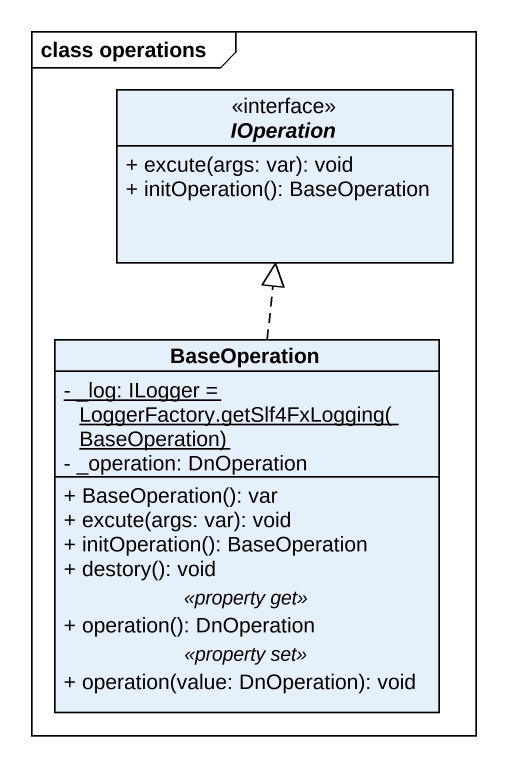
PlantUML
@startuml
mainframe class operations
hide circle
hide empty members
skinparam classAttributeIconSize 0
interface IOperation <<interface>> {
  + excute(args: var): void
  + initOperation(): BaseOperation
}
class BaseOperation {
  {static} {field} - _log: ILogger = LoggerFactory.getSlf4FxLogging(BaseOperation)
  - _operation: DnOperation
  --
  + BaseOperation(): var
  + excute(args: var): void
  + initOperation(): BaseOperation
  + destory(): void
  .. <<property get>> ..
  + operation(): DnOperation
  .. <<property set>> ..
  + operation(value: DnOperation): void
}
BaseOperation .up.|> IOperation
@enduml
